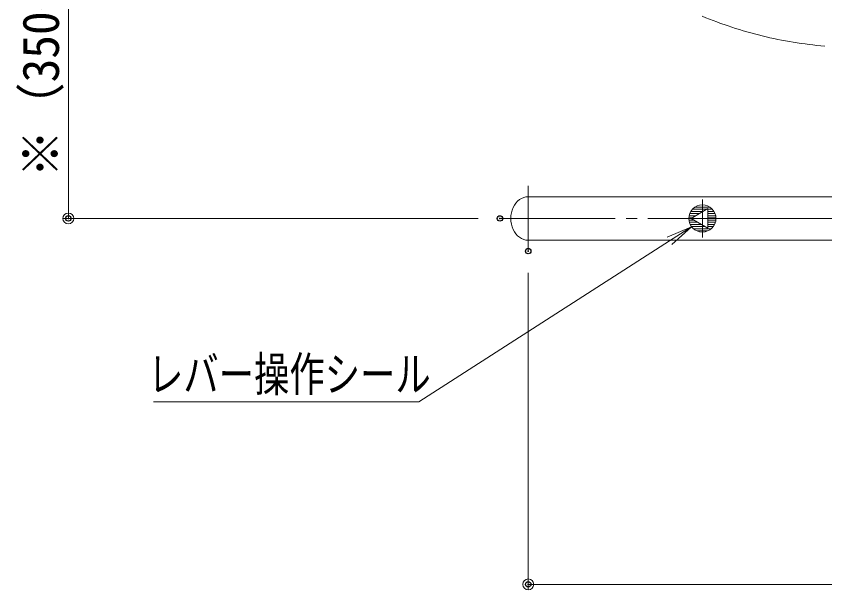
# Model space of a CAD drawing. Units: millimetres, scale not verified. Extents: x -1999 to 2001, y -1385 to 1385.
# Drawn here: x -128 to 615, y 154 to 681 of the extents above; entities that cross this region are included whole.
import ezdxf
from ezdxf.enums import TextEntityAlignment as Align

# ---------------------------------------------------------------- set-up
doc = ezdxf.new("R2010")
doc.units = ezdxf.units.MM
doc.header["$LTSCALE"] = 10
doc.header["$PDMODE"] = 32
doc.header["$PDSIZE"] = 5
doc.linetypes.add('LONG_CHAIN', pattern=[21, 18, -1, 1, -1])
doc.linetypes.add('LONG_DOUBLE_CHAIN', pattern=[21.8, 18, -1, 0.6, -0.6, 0.6, -1])
for name, color, linetype, lineweight in [('0-2_一般寸法', 1, 'Continuous', 9), ('0-3_0', 4, 'Continuous', 9), ('0-6_CENTER', 1, 'LONG_DOUBLE_CHAIN', 9), ('0-9_10ユーザー', 1, 'Continuous', 9)]:
    doc.layers.add(name, color=color, linetype=linetype, lineweight=lineweight)
doc.layers.add('0-4_DEFPOINTS', color=7, linetype='Continuous')
doc.styles.add('ＭＳ ゴシック', font='')
doc.styles.get('ＭＳ ゴシック').set_extended_font_data('MS Gothic')

# ---------------------------------------------------------------- blocks, each defined once
blk = doc.blocks.new('_ORIGIN')
at = {"layer": '0-3_0', "color": 1}
blk.add_line((0, 0), (-10, 0), dxfattribs=at)
blk.add_circle((0, 0), 5, dxfattribs=at)
blk = doc.blocks.new('MLeader13')
at = {"layer": '0-2_一般寸法'}
for p, q in [((492.78, 487.78), (472.58, 474.81)), ((240.15, 327.02), (-1.54, 327.02))]:
    blk.add_line(p, q, dxfattribs=at)
for points in [[(470.42, 478.18), (492.78, 487.78), (474.74, 471.45)], [(472.58, 474.81), (242.31, 327.02), (240.15, 327.02)]]:
    blk.add_lwpolyline(points, dxfattribs=at)
at = {"layer": '0-2_一般寸法', "style": 'ＭＳ ゴシック', "width": 0.75}
blk.add_text('レバー操作シール', height=31.74, dxfattribs=at).set_placement((-6.67, 326.98), align=Align.BOTTOM_LEFT)

msp = doc.modelspace()

# ---------------------------------------------------------------- linework, layer by layer
at = {"layer": '0-3_0'}
for p, q in [((897.72, 515.39), (342.7, 515.39)), ((897.72, 475.39), (342.7, 475.39))]:
    msp.add_line(p, q, dxfattribs=at)
at = {"layer": '0-3_0', "color": 1}
for p, q in [((509.41, 505.89), (495.98, 505.89)), ((496.63, 497.89), (490.48, 497.89)), ((500.09, 499.89), (491.07, 499.89)), ((503.56, 501.89), (492.06, 501.89)), ((507.89, 504.39), (492.3, 495.39)), ((507.02, 503.89), (493.56, 503.89)), ((507.89, 486.39), (507.89, 504.39)), ((511.82, 503.89), (507.89, 503.89)), ((513.32, 501.89), (507.89, 501.89)), ((514.32, 499.89), (507.89, 499.89)), ((514.91, 497.89), (507.89, 497.89)), ((493.17, 495.89), (490.23, 495.89)), ((494.9, 493.89), (490.31, 493.89)), ((498.36, 491.89), (490.72, 491.89)), ((507.89, 486.39), (492.3, 495.39)), ((515.15, 495.89), (507.89, 495.89)), ((515.07, 493.89), (507.89, 493.89)), ((514.67, 491.89), (507.89, 491.89)), ((501.83, 489.89), (491.48, 489.89)), ((505.29, 487.89), (492.71, 487.89)), ((510.76, 485.89), (494.63, 485.89)), ((507.49, 483.89), (497.89, 483.89)), ((513.9, 489.89), (507.89, 489.89)), ((512.67, 487.89), (507.89, 487.89))]:
    msp.add_line(p, q, dxfattribs=at)
msp.add_lwpolyline([(492.3, 495.39), (507.89, 504.39), (507.89, 486.39)], close=True, dxfattribs=at)
msp.add_circle((502.69, 495.39), 12.5, dxfattribs=at)
for start, end in [(90, 270), (270, 90)]:
    msp.add_arc((502.69, 495.39), 12.5, start, end, dxfattribs=at)
at = {"layer": '0-3_0'}
msp.add_ellipse((342.7, 495.39), major_axis=(0, 20), ratio=0.8, start_param=0, end_param=3.141593, dxfattribs=at)
at = {"layer": '0-4_DEFPOINTS'}
for p in [(-79.9, 495.39), (316.7, 495.39), (342.7, 465.39), (342.7, 159.17)]:
    msp.add_point(p, dxfattribs=at)
at = {"layer": '0-6_CENTER', "linetype": 'LONG_CHAIN'}
for p, q in [((342.7, 525.39), (342.7, 465.39)), ((502.69, 512.89), (502.69, 477.89)), ((1052.7, 495.39), (316.7, 495.39)), ((520.19, 495.39), (485.19, 495.39))]:
    msp.add_line(p, q, dxfattribs=at)
at = {"layer": '0-6_CENTER'}
msp.add_arc((647.93, 1032.27), 380, 247.48091, 265.06513, dxfattribs=at)
at = {"layer": '0-9_10ユーザー'}
for p, q in [((-79.9, 835.39), (-79.9, 505.39)), ((296.7, 495.39), (-84.9, 495.39)), ((342.7, 445.39), (342.7, 154.17)), ((1032.7, 159.17), (352.7, 159.17))]:
    msp.add_line(p, q, dxfattribs=at)

# ---------------------------------------------------------------- block references
at = {"layer": '0-2_一般寸法'}
msp.add_blockref('MLeader13', (0, 0), dxfattribs=at)
at = {"layer": '0-9_10ユーザー'}
for p, rotation in [((-79.9, 495.39), 270), ((342.7, 159.17), 180)]:
    msp.add_blockref('_ORIGIN', p, dxfattribs=dict(at, rotation=rotation))

# ---------------------------------------------------------------- texts
at = {"layer": '0-9_10ユーザー', "color": 2, "style": 'ＭＳ ゴシック', "width": 0.95}
msp.add_text('※（350～400）', height=33.67, rotation=90, dxfattribs=at).set_placement((-78.42, 533.15), align=Align.BOTTOM_LEFT)

doc.saveas('drawing.dxf')
